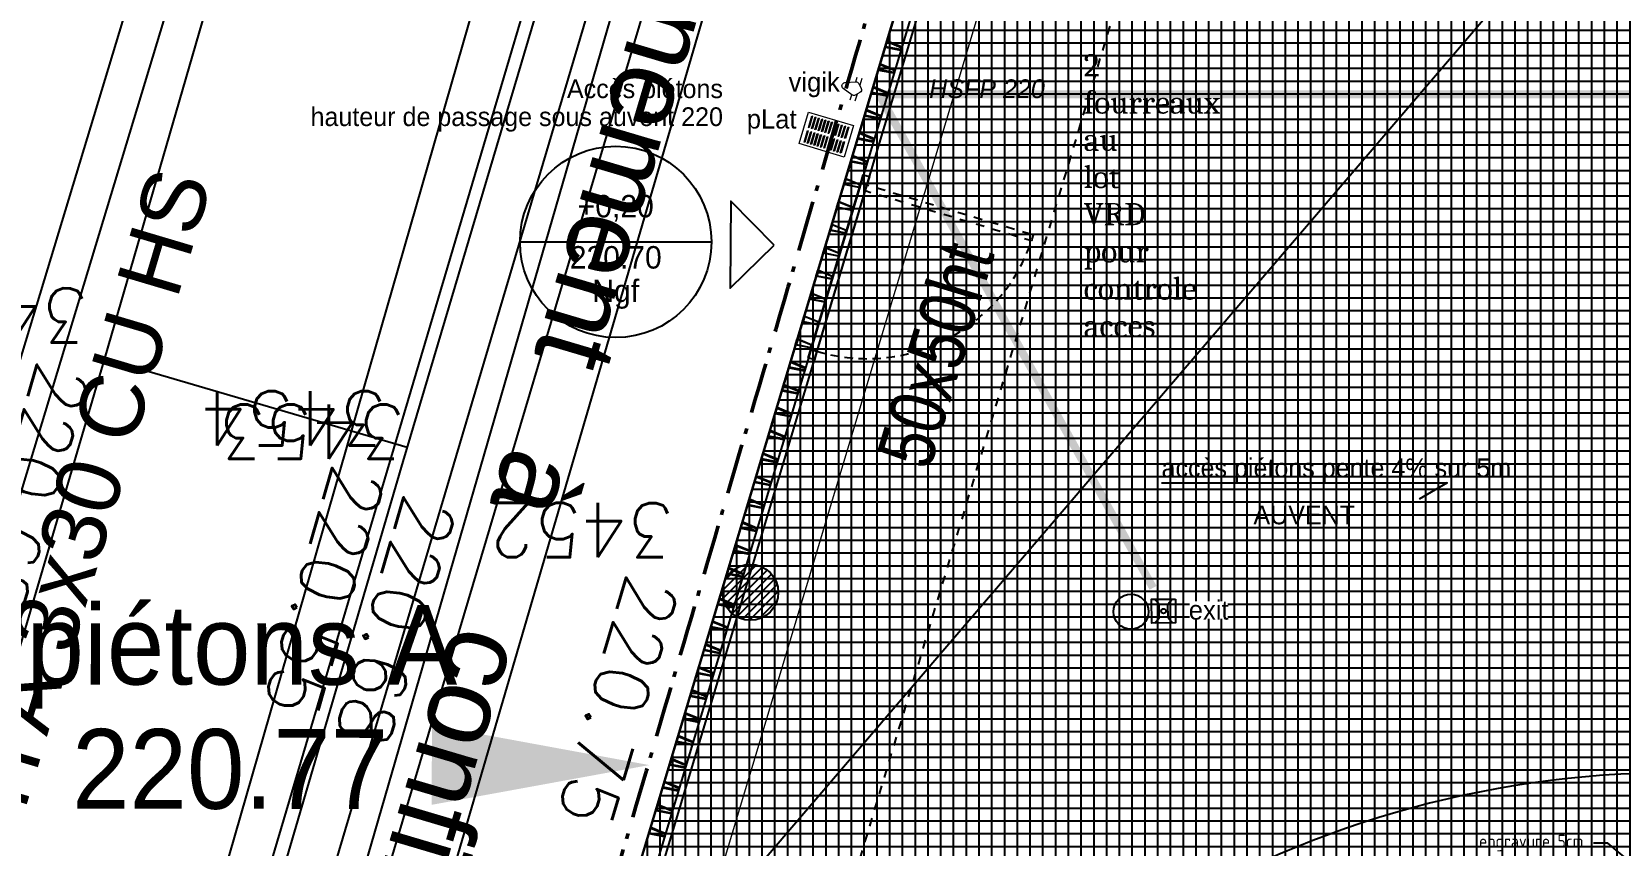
# Model space of a CAD drawing. Extents: x -594 to 29166, y -5797 to 14313.
# Drawn here: x 2502 to 3497, y 2679 to 3189 of the extents above; entities that cross this region are included whole.
import ezdxf
from ezdxf import colors
from ezdxf.entities.mleader import LeaderData, LeaderLine
from ezdxf.enums import TextEntityAlignment as Align
from ezdxf.lldxf.tags import DXFTag
from ezdxf.math import Vec2, Vec3

# ---------------------------------------------------------------- set-up
doc = ezdxf.new("R2010")
doc.units = 0
for name, pattern in [('prlm_ef', [0.165, 0.1, -0.065]), ('Style de ligne -15', [2.08328, 1.25, -0.41656, 0.13886, -0.27786]), ('Style de ligne -17', [0.347222, 0.20828, -0.138942]), ('VW-01', [0.41656, 0.20828, -0.20828])]:
    doc.linetypes.add(name, pattern=pattern)
for name, color, linetype, lineweight in [('01_poutres', 252, 'Continuous', 20), ('01_texte_repere', 252, 'Continuous', 20), ('_GAZELEC-RESERVATION', 1, 'Continuous', 18), ('Fond topo - P', 252, 'Continuous', 50), ('Fond topo - VOI', 252, 'Continuous', 25)]:
    doc.layers.add(name, color=color, linetype=linetype, lineweight=lineweight)
for name, color, linetype in [('01_texte', 252, 'Continuous'), ('A SITE', 252, 'Continuous'), ('AEP_SSL', 252, 'Continuous'), ('B aménagement intérieur', 252, 'Continuous'), ('B GÈnÈral_Hatch', 252, 'Continuous'), ('B Général', 252, 'Continuous'), ('C ANNOTATIONS-niveaux', 252, 'Continuous'), ('C ANNOTATIONS-texte', 252, 'Continuous'), ('EDF_SSL', 252, 'Texte-Electricite'), ('Fond topo - ALIGNEMENT_TXT', 252, 'Continuous'), ('Fond topo - SIH', 252, 'Continuous'), ('Fond topo - Z_500', 252, 'Continuous'), ('prlm-BA', 252, 'Continuous'), ('prlm-ELEC-CFA', 181, 'Continuous'), ('prlm-MOD', 64, 'Continuous'), ('prlm-MOD-EL', 190, 'Continuous'), ('prlm-VRD', 252, 'Continuous'), ('SA - bât A-B', 252, 'Continuous'), ('SA - béton balayé', 252, 'Continuous'), ('SA - ECL-réso', 252, 'Eclairage public'), ('TELECOM_SSL', 252, 'Texte-Telecom')]:
    doc.layers.add(name, color=color, linetype=linetype)
for name, color, linetype, plot in [('Fond topo - N', 252, 'Continuous', False), ('Fond topo - NCACHE', 252, 'Continuous', False), ('Fond topo - ZCACHE', 252, 'Continuous', False), ('prlm-ZEROPLOT', 254, 'Continuous', False)]:
    doc.layers.add(name, color=color, linetype=linetype, plot=plot)
doc.styles.add('2000_ARIAL', font='arial.ttf', dxfattribs={"height": 0.4})
doc.styles.add('Arial', font='arial.ttf')
doc.styles.add('CEDREP', font='')
doc.styles.add('Eurostile', font='')
doc.styles.add('Eurostile (italic)', font='')
doc.styles.add('Lignes', font='arial.ttf', dxfattribs={"height": 0.35})
doc.styles.add('LignesA', font='arial.ttf', dxfattribs={"height": 0.35})
doc.styles.add('prlm-elec-cfa', font='comic.ttf', dxfattribs={"height": 12})
doc.styles.add('prlm-mod', font='cambriaz.ttf', dxfattribs={"height": 18})
doc.styles.add('SIMPLEX', font='simplex_.ttf', dxfattribs={"height": 1.25})
doc.styles.get("Standard").update_dxf_attribs({"font": 'isocp.shx', "height": 15})
doc.styles.add('Tronçons', font='arial.ttf', dxfattribs={"height": 0.25})
doc.styles.get('CEDREP').set_extended_font_data('Gill Sans MT Condensed')
doc.styles.get('Eurostile').set_extended_font_data('Eurostile')
doc.styles.get('Eurostile (italic)').set_extended_font_data('Eurostile', italic=True)
tags = doc.linetypes.add('Eclairage public', pattern='A,5,-0.25,["ECL",Lignes,S=1,R=0,X=0,Y=-0.18],-1.25', length=6.5).pattern_tags.tags
tags[15:16] = [DXFTag(74, 4), DXFTag(75, 0), DXFTag(340, '0'), DXFTag(46, 0.0), DXFTag(50, 0.0), DXFTag(44, 0.0), DXFTag(45, 0.0)]
tags[4:5] = [DXFTag(74, 4), DXFTag(75, 0), DXFTag(340, '0'), DXFTag(46, 0.0), DXFTag(50, 0.0), DXFTag(44, 0.0), DXFTag(45, 0.0)]
tags = doc.linetypes.add('L16', pattern=[0.375, 0.3, -0.075]).pattern_tags.tags
tags[6:7] = [DXFTag(74, 4), DXFTag(75, 0), DXFTag(340, '0'), DXFTag(46, 0.0), DXFTag(50, 0.0), DXFTag(44, 0.0), DXFTag(45, 0.0)]
tags[4:5] = [DXFTag(74, 4), DXFTag(75, 0), DXFTag(340, '0'), DXFTag(46, 0.0), DXFTag(50, 0.0), DXFTag(44, 0.0), DXFTag(45, 0.0)]
tags = doc.linetypes.add('Texte-BT', pattern='A,5,-0.25,["BT",Lignes,S=1,R=0,X=0,Y=-0.18],-1.25', length=6.5).pattern_tags.tags
tags[15:16] = [DXFTag(74, 4), DXFTag(75, 0), DXFTag(340, '0'), DXFTag(46, 0.0), DXFTag(50, 0.0), DXFTag(44, 0.0), DXFTag(45, 0.0)]
tags[4:5] = [DXFTag(74, 4), DXFTag(75, 0), DXFTag(340, '0'), DXFTag(46, 0.0), DXFTag(50, 0.0), DXFTag(44, 0.0), DXFTag(45, 0.0)]
tags = doc.linetypes.add('Texte-Electricite', pattern='A,5,-0.25,["ELEC",Lignes,S=1,R=0,X=0,Y=-0.18],-1.25', length=6.5).pattern_tags.tags
tags[15:16] = [DXFTag(74, 4), DXFTag(75, 0), DXFTag(340, '0'), DXFTag(46, 0.0), DXFTag(50, 0.0), DXFTag(44, 0.0), DXFTag(45, 0.0)]
tags[4:5] = [DXFTag(74, 4), DXFTag(75, 0), DXFTag(340, '0'), DXFTag(46, 0.0), DXFTag(50, 0.0), DXFTag(44, 0.0), DXFTag(45, 0.0)]
tags = doc.linetypes.add('Texte-HT', pattern='A,5,-0.25,["HT",Lignes,S=1,R=0,X=0,Y=-0.18],-1.25', length=6.5).pattern_tags.tags
tags[15:16] = [DXFTag(74, 4), DXFTag(75, 0), DXFTag(340, '0'), DXFTag(46, 0.0), DXFTag(50, 0.0), DXFTag(44, 0.0), DXFTag(45, 0.0)]
tags[4:5] = [DXFTag(74, 4), DXFTag(75, 0), DXFTag(340, '0'), DXFTag(46, 0.0), DXFTag(50, 0.0), DXFTag(44, 0.0), DXFTag(45, 0.0)]
tags = doc.linetypes.add('Texte-MT', pattern='A,5,-0.25,["MT",Lignes,S=1,R=0,X=0,Y=-0.18],-1.25', length=6.5).pattern_tags.tags
tags[15:16] = [DXFTag(74, 4), DXFTag(75, 0), DXFTag(340, '0'), DXFTag(46, 0.0), DXFTag(50, 0.0), DXFTag(44, 0.0), DXFTag(45, 0.0)]
tags[4:5] = [DXFTag(74, 4), DXFTag(75, 0), DXFTag(340, '0'), DXFTag(46, 0.0), DXFTag(50, 0.0), DXFTag(44, 0.0), DXFTag(45, 0.0)]
tags = doc.linetypes.add('Texte-Telecom', pattern='A,5,-0.25,["TEL",Lignes,S=1,R=0,X=0,Y=-0.18],-1.25', length=6.5).pattern_tags.tags
tags[15:16] = [DXFTag(74, 4), DXFTag(75, 0), DXFTag(340, '0'), DXFTag(46, 0.0), DXFTag(50, 0.0), DXFTag(44, 0.0), DXFTag(45, 0.0)]
tags[4:5] = [DXFTag(74, 4), DXFTag(75, 0), DXFTag(340, '0'), DXFTag(46, 0.0), DXFTag(50, 0.0), DXFTag(44, 0.0), DXFTag(45, 0.0)]
tags = doc.linetypes.add('Texte-TelecomA', pattern='A,5,-0.25,["TEL",LignesA,S=1,R=0,X=0,Y=-0.18],-1.25', length=6.5).pattern_tags.tags
tags[15:16] = [DXFTag(74, 4), DXFTag(75, 0), DXFTag(340, '0'), DXFTag(46, 0.0), DXFTag(50, 0.0), DXFTag(44, 0.0), DXFTag(45, 0.0)]
tags[4:5] = [DXFTag(74, 4), DXFTag(75, 0), DXFTag(340, '0'), DXFTag(46, 0.0), DXFTag(50, 0.0), DXFTag(44, 0.0), DXFTag(45, 0.0)]

# ---------------------------------------------------------------- blocks, each defined once
blk = doc.blocks.new('A n0.Groupe-19-1')
at = {"layer": 'B Général'}
blk.add_line((2807.77, 3057), (2927.77, 3057), dxfattribs=at)
blk.add_circle((2867.77, 3057), 60, dxfattribs=at)
at = {"layer": 'B Général', "char_height": 14.097, "attachment_point": 2, "rotation": 0, "line_spacing_factor": 0.895453, "style": 'Eurostile'}
for s, insert in [('+0,20', (2867.77, 3086.45)), ('220.70\\PNgf', (2867.77, 3054.38))]:
    blk.add_mtext(s, dxfattribs=dict(at, insert=insert))
blk = doc.blocks.new('A n0.Groupe-36-1')
at = {"layer": 'B Général', "linetype": 'Continuous', "flags": 128}
for points in [[(3021.4, 3093.95), (3022.97, 3099.18), (3026.8, 3098.03), (3025.23, 3092.8)], [(3021.4, 3093.95), (3025.23, 3092.8), (2993.89, 2988.4), (2990.06, 2989.55)], [(3020.75, 3092.84), (3012.01, 3096.41), (3011.06, 3093.25), (3020.33, 3091.44)], [(3016.44, 3078.47), (3007.7, 3082.04), (3006.75, 3078.89), (3016.02, 3077.07)], [(3012.13, 3064.1), (3003.38, 3067.67), (3002.44, 3064.52), (3011.71, 3062.7)], [(3007.81, 3049.73), (2999.07, 3053.3), (2998.12, 3050.15), (3007.39, 3048.34)], [(3003.5, 3035.36), (2994.76, 3038.93), (2993.81, 3035.78), (3003.08, 3033.97)], [(2999.19, 3020.99), (2990.44, 3024.57), (2989.5, 3021.41), (2998.77, 3019.6)], [(2994.87, 3006.62), (2986.13, 3010.2), (2985.18, 3007.04), (2994.45, 3005.23)], [(2990.56, 2992.26), (2981.82, 2995.83), (2980.87, 2992.67), (2990.14, 2990.86)], [(2988.48, 2984.28), (2990.06, 2989.55), (2993.89, 2988.4), (2992.31, 2983.13)]]:
    blk.add_lwpolyline(points, close=True, dxfattribs=at)
for points in [[(3012.02, 3096.73), (3020.95, 3093.08, -0.386252), (3021.07, 3092.84), (3020.59, 3091.27, -0.385626), (3020.36, 3091.13), (3010.9, 3092.98, -0.443391), (3010.74, 3093.23), (3011.75, 3096.6, -0.442739), (3012.02, 3096.73)], [(3007.71, 3082.36), (3016.64, 3078.71, -0.386252), (3016.75, 3078.47), (3016.28, 3076.9, -0.385626), (3016.05, 3076.76), (3006.58, 3078.61, -0.443391), (3006.43, 3078.87), (3007.44, 3082.23, -0.442739), (3007.71, 3082.36)], [(3003.4, 3067.99), (3012.32, 3064.34, -0.386252), (3012.44, 3064.1), (3011.97, 3062.53, -0.385626), (3011.74, 3062.39), (3002.27, 3064.24, -0.443391), (3002.12, 3064.5), (3003.13, 3067.86, -0.442739), (3003.4, 3067.99)], [(2999.08, 3053.62), (3008.01, 3049.97, -0.386252), (3008.13, 3049.73), (3007.66, 3048.16, -0.385626), (3007.43, 3048.02), (2997.96, 3049.87, -0.443391), (2997.8, 3050.13), (2998.82, 3053.5, -0.442739), (2999.08, 3053.62)], [(2994.77, 3039.25), (3003.7, 3035.6, -0.386252), (3003.81, 3035.36), (3003.34, 3033.79, -0.385626), (3003.11, 3033.66), (2993.64, 3035.51, -0.443391), (2993.49, 3035.76), (2994.5, 3039.13, -0.442739), (2994.77, 3039.25)], [(2990.46, 3024.89), (2999.38, 3021.24, -0.386252), (2999.5, 3020.99), (2999.03, 3019.43, -0.385626), (2998.8, 3019.29), (2989.33, 3021.14, -0.443391), (2989.18, 3021.39), (2990.19, 3024.76, -0.442739), (2990.46, 3024.89)], [(2986.14, 3010.52), (2995.07, 3006.87, -0.386252), (2995.19, 3006.63), (2994.72, 3005.06, -0.385626), (2994.49, 3004.92), (2985.02, 3006.77, -0.443391), (2984.87, 3007.02), (2985.88, 3010.39, -0.442739), (2986.14, 3010.52)], [(2981.83, 2996.15), (2990.76, 2992.5, -0.386252), (2990.87, 2992.26), (2990.4, 2990.69, -0.385626), (2990.17, 2990.55), (2980.71, 2992.4, -0.443391), (2980.55, 2992.65), (2981.56, 2996.02, -0.442739), (2981.83, 2996.15)]]:
    blk.add_lwpolyline(points, format="xyb", close=True, dxfattribs=at)
at = {"layer": 'B Général', "linetype": 'VW-01', "ltscale": 25.4, "flags": 128}
blk.add_lwpolyline([(3024.08, 3088.96), (3025.23, 3092.8), (3129.63, 3061.46), (3128.48, 3057.63)], close=True, dxfattribs=at)
at = {"layer": 'B Général', "linetype": 'Style de ligne -17', "ltscale": 25.4}
blk.add_arc((3025.23, 3092.8), 109, 253.29135, 343.29135, dxfattribs=at)
blk = doc.blocks.new('A n0.Groupe-37-1')
at = {"layer": 'B Général', "linetype": 'Continuous', "flags": 128}
for points in [[(2816.4, 2392.05), (2869.49, 2573.97), (2869.49, 2573.97), (3070.09, 3242.25), (3066.26, 3243.4), (2864.38, 2570.88), (2864.42, 2570.86), (2812.61, 2393.33)], [(3046.21, 3177.63), (3036.94, 3179.46), (3037.89, 3182.62), (3046.62, 3179.03)], [(3041.89, 3163.26), (3032.63, 3165.1), (3033.58, 3168.25), (3042.31, 3164.66)], [(3037.58, 3148.9), (3028.32, 3150.73), (3029.26, 3153.88), (3038, 3150.29)], [(3033.27, 3134.53), (3024, 3136.36), (3024.95, 3139.51), (3033.69, 3135.92)], [(3028.95, 3120.16), (3019.69, 3121.99), (3020.64, 3125.15), (3029.37, 3121.55)], [(3024.64, 3105.79), (3015.38, 3107.62), (3016.32, 3110.78), (3025.06, 3107.18)], [(2985.83, 2976.51), (2976.57, 2978.35), (2977.52, 2981.5), (2986.25, 2977.91)], [(2981.52, 2962.15), (2972.26, 2963.98), (2973.2, 2967.13), (2981.94, 2963.54)], [(2977.21, 2947.78), (2967.94, 2949.61), (2968.89, 2952.76), (2977.63, 2949.17)], [(2972.9, 2933.41), (2963.63, 2935.24), (2964.58, 2938.4), (2973.31, 2934.8)], [(2968.58, 2919.04), (2959.32, 2920.87), (2960.26, 2924.03), (2969, 2920.43)], [(2964.27, 2904.67), (2955, 2906.5), (2955.95, 2909.66), (2964.69, 2906.07)], [(2959.96, 2890.3), (2950.69, 2892.13), (2951.64, 2895.29), (2960.37, 2891.7)], [(2955.64, 2875.93), (2946.38, 2877.77), (2947.33, 2880.92), (2956.06, 2877.33)], [(2951.33, 2861.57), (2942.06, 2863.4), (2943.01, 2866.55), (2951.75, 2862.96)], [(2947.02, 2847.2), (2937.75, 2849.03), (2938.7, 2852.18), (2947.43, 2848.59)], [(2941.27, 2828.05), (2932, 2829.88), (2932.95, 2833.03), (2941.69, 2829.44)], [(2936.95, 2813.68), (2927.69, 2815.51), (2928.64, 2818.67), (2937.37, 2815.07)], [(2932.64, 2799.31), (2923.38, 2801.14), (2924.32, 2804.3), (2933.06, 2800.7)], [(2928.33, 2784.94), (2919.06, 2786.77), (2920.01, 2789.93), (2928.75, 2786.34)], [(2924.02, 2770.57), (2914.75, 2772.41), (2915.7, 2775.56), (2924.43, 2771.97)], [(2919.7, 2756.2), (2910.44, 2758.04), (2911.39, 2761.19), (2920.12, 2757.6)], [(2915.39, 2741.84), (2906.12, 2743.67), (2907.07, 2746.82), (2915.81, 2743.23)], [(2911.08, 2727.47), (2901.81, 2729.3), (2902.76, 2732.45), (2911.49, 2728.86)], [(2906.76, 2713.1), (2897.5, 2714.93), (2898.45, 2718.09), (2907.18, 2714.49)], [(2902.45, 2698.73), (2893.19, 2700.56), (2894.13, 2703.72), (2902.87, 2700.12)], [(2898.14, 2684.36), (2888.87, 2686.19), (2889.82, 2689.35), (2898.56, 2685.76)]]:
    blk.add_lwpolyline(points, close=True, dxfattribs=at)
for points in [[(3036.78, 3179.19), (3046.24, 3177.32, 0.386252), (3046.47, 3177.46), (3046.94, 3179.03, 0.385626), (3046.82, 3179.27), (3037.9, 3182.94, 0.443391), (3037.63, 3182.81), (3036.62, 3179.45, 0.442739), (3036.78, 3179.19)], [(3032.46, 3164.82), (3041.92, 3162.95, 0.386252), (3042.15, 3163.09), (3042.63, 3164.66, 0.385626), (3042.51, 3164.9), (3033.59, 3168.57, 0.443391), (3033.32, 3168.44), (3032.31, 3165.08, 0.442739), (3032.46, 3164.82)], [(3028.15, 3150.45), (3037.61, 3148.58, 0.386252), (3037.84, 3148.72), (3038.31, 3150.29, 0.385626), (3038.2, 3150.53), (3029.27, 3154.2, 0.443391), (3029.01, 3154.08), (3028, 3150.71, 0.442739), (3028.15, 3150.45)], [(3023.84, 3136.09), (3033.3, 3134.22, 0.386252), (3033.53, 3134.35), (3034, 3135.92, 0.385626), (3033.88, 3136.16), (3024.96, 3139.83, 0.443391), (3024.69, 3139.71), (3023.68, 3136.34, 0.442739), (3023.84, 3136.09)], [(3019.52, 3121.72), (3028.98, 3119.85, 0.386252), (3029.21, 3119.99), (3029.69, 3121.55, 0.385626), (3029.57, 3121.8), (3020.65, 3125.47, 0.443391), (3020.38, 3125.34), (3019.37, 3121.97, 0.442739), (3019.52, 3121.72)], [(3015.21, 3107.35), (3024.67, 3105.48, 0.386252), (3024.9, 3105.62), (3025.37, 3107.18, 0.385626), (3025.26, 3107.43), (3016.34, 3111.1, 0.443391), (3016.07, 3110.97), (3015.06, 3107.6, 0.442739), (3015.21, 3107.35)], [(2976.4, 2978.07), (2985.87, 2976.2, 0.386252), (2986.1, 2976.34), (2986.57, 2977.91, 0.385626), (2986.45, 2978.15), (2977.53, 2981.82, 0.443391), (2977.26, 2981.69), (2976.25, 2978.33, 0.442739), (2976.4, 2978.07)], [(2972.09, 2963.7), (2981.55, 2961.83, 0.386252), (2981.78, 2961.97), (2982.25, 2963.54, 0.385626), (2982.14, 2963.78), (2973.22, 2967.45, 0.443391), (2972.95, 2967.32), (2971.94, 2963.96, 0.442739), (2972.09, 2963.7)], [(2967.78, 2949.34), (2977.24, 2947.46, 0.386252), (2977.47, 2947.6), (2977.94, 2949.17, 0.385626), (2977.82, 2949.41), (2968.9, 2953.08, 0.443391), (2968.64, 2952.96), (2967.62, 2949.59, 0.442739), (2967.78, 2949.34)], [(2963.46, 2934.97), (2972.93, 2933.1, 0.386252), (2973.16, 2933.23), (2973.63, 2934.8, 0.385626), (2973.51, 2935.05), (2964.59, 2938.71, 0.443391), (2964.32, 2938.59), (2963.31, 2935.22, 0.442739), (2963.46, 2934.97)], [(2959.15, 2920.6), (2968.61, 2918.73, 0.386252), (2968.84, 2918.87), (2969.31, 2920.43, 0.385626), (2969.2, 2920.68), (2960.28, 2924.35, 0.443391), (2960.01, 2924.22), (2959, 2920.85, 0.442739), (2959.15, 2920.6)], [(2954.84, 2906.23), (2964.3, 2904.36, 0.386252), (2964.53, 2904.5), (2965, 2906.07, 0.385626), (2964.89, 2906.31), (2955.96, 2909.98, 0.443391), (2955.7, 2909.85), (2954.69, 2906.48, 0.442739), (2954.84, 2906.23)], [(2950.52, 2891.86), (2959.99, 2889.99, 0.386252), (2960.22, 2890.13), (2960.69, 2891.7, 0.385626), (2960.57, 2891.94), (2951.65, 2895.61, 0.443391), (2951.38, 2895.48), (2950.37, 2892.11, 0.442739), (2950.52, 2891.86)], [(2946.21, 2877.49), (2955.67, 2875.62, 0.386252), (2955.9, 2875.76), (2956.37, 2877.33, 0.385626), (2956.26, 2877.57), (2947.34, 2881.24, 0.443391), (2947.07, 2881.11), (2946.06, 2877.75, 0.442739), (2946.21, 2877.49)], [(2941.9, 2863.12), (2951.36, 2861.25, 0.386252), (2951.59, 2861.39), (2952.06, 2862.96, 0.385626), (2951.95, 2863.2), (2943.02, 2866.87, 0.443391), (2942.76, 2866.74), (2941.75, 2863.38, 0.442739), (2941.9, 2863.12)], [(2937.59, 2848.76), (2947.05, 2846.88, 0.386252), (2947.28, 2847.02), (2947.75, 2848.59, 0.385626), (2947.63, 2848.83), (2938.71, 2852.5, 0.443391), (2938.44, 2852.38), (2937.43, 2849.01, 0.442739), (2937.59, 2848.76)], [(2931.84, 2829.61), (2941.3, 2827.74, 0.386252), (2941.53, 2827.87), (2942, 2829.44, 0.385626), (2941.88, 2829.68), (2932.96, 2833.35, 0.443391), (2932.7, 2833.23), (2931.68, 2829.86, 0.442739), (2931.84, 2829.61)], [(2927.52, 2815.24), (2936.99, 2813.37, 0.386252), (2937.22, 2813.51), (2937.69, 2815.07, 0.385626), (2937.57, 2815.32), (2928.65, 2818.99, 0.443391), (2928.38, 2818.86), (2927.37, 2815.49, 0.442739), (2927.52, 2815.24)], [(2923.21, 2800.87), (2932.67, 2799, 0.386252), (2932.9, 2799.14), (2933.37, 2800.71, 0.385626), (2933.26, 2800.95), (2924.34, 2804.62, 0.443391), (2924.07, 2804.49), (2923.06, 2801.12, 0.442739), (2923.21, 2800.87)], [(2918.9, 2786.5), (2928.36, 2784.63, 0.386252), (2928.59, 2784.77), (2929.06, 2786.34, 0.385626), (2928.95, 2786.58), (2920.02, 2790.25, 0.443391), (2919.76, 2790.12), (2918.75, 2786.75, 0.442739), (2918.9, 2786.5)], [(2914.58, 2772.13), (2924.05, 2770.26, 0.386252), (2924.28, 2770.4), (2924.75, 2771.97, 0.385626), (2924.63, 2772.21), (2915.71, 2775.88, 0.443391), (2915.44, 2775.75), (2914.43, 2772.39, 0.442739), (2914.58, 2772.13)], [(2910.27, 2757.76), (2919.73, 2755.89, 0.386252), (2919.96, 2756.03), (2920.43, 2757.6, 0.385626), (2920.32, 2757.84), (2911.4, 2761.51, 0.443391), (2911.13, 2761.38), (2910.12, 2758.02, 0.442739), (2910.27, 2757.76)], [(2905.96, 2743.4), (2915.42, 2741.52, 0.386252), (2915.65, 2741.66), (2916.12, 2743.23, 0.385626), (2916.01, 2743.47), (2907.08, 2747.14, 0.443391), (2906.82, 2747.02), (2905.81, 2743.65, 0.442739), (2905.96, 2743.4)], [(2901.65, 2729.03), (2911.11, 2727.16, 0.386252), (2911.34, 2727.29), (2911.81, 2728.86, 0.385626), (2911.69, 2729.1), (2902.77, 2732.77, 0.443391), (2902.5, 2732.65), (2901.49, 2729.28, 0.442739), (2901.65, 2729.03)], [(2897.33, 2714.66), (2906.79, 2712.79, 0.386252), (2907.02, 2712.93), (2907.49, 2714.49, 0.385626), (2907.38, 2714.74), (2898.46, 2718.41, 0.443391), (2898.19, 2718.28), (2897.18, 2714.91, 0.442739), (2897.33, 2714.66)], [(2893.02, 2700.29), (2902.48, 2698.42, 0.386252), (2902.71, 2698.56), (2903.18, 2700.13, 0.385626), (2903.07, 2700.37), (2894.14, 2704.04, 0.443391), (2893.88, 2703.91), (2892.87, 2700.54, 0.442739), (2893.02, 2700.29)], [(2888.71, 2685.92), (2898.17, 2684.05, 0.386252), (2898.4, 2684.19), (2898.87, 2685.76, 0.385626), (2898.75, 2686), (2889.83, 2689.67, 0.443391), (2889.56, 2689.54), (2888.55, 2686.17, 0.442739), (2888.71, 2685.92)]]:
    blk.add_lwpolyline(points, format="xyb", close=True, dxfattribs=at)
at = {"layer": 'B Général'}
blk.add_blockref('A n0.Groupe-36-1', (0, 0), dxfattribs=at)
blk = doc.blocks.new('xi.exit')
at = {"layer": 'prlm-ELEC-CFA', "color": 0, "flags": 128}
blk.add_lwpolyline([(-7.5, 15), (7.5, 15), (7.5, 0), (-7.5, 0)], close=True, dxfattribs=at)
at = {"layer": 'prlm-ELEC-CFA', "color": 0}
for points in [[(7.5, 13), (4.26, 10.26), (-4.26, 10.26), (-7.5, 13)], [(7.5, 2), (4.26, 4.74), (-4.26, 4.74), (-7.5, 2)]]:
    blk.add_lwpolyline(points, dxfattribs=at)
blk.add_circle((0, 7.5), 1.5, dxfattribs=at)
blk = doc.blocks.new('A 90.PTOPO')
at = {"layer": 'Fond topo - NCACHE', "style": 'SIMPLEX'}
blk.add_attdef('MAT', text='', height=0.34, dxfattribs=at).set_placement((0.1, -0.1), align=Align.TOP_LEFT)
at = {"layer": 'Fond topo - ZCACHE', "style": 'SIMPLEX'}
blk.add_attdef('ALT', (0.1, 0.1), '', height=0.34, dxfattribs=at)
blk = doc.blocks.new('A$C380262B1')
at = {"layer": 'SA - béton balayé'}
h = blk.add_hatch(dxfattribs=at)
h.set_pattern_fill('BETON_BALAYE', color=256, scale=50, angle=-20.82846, style=0, pattern_type=2)
h.set_pattern_definition([(339.171536074, (-355966725.09, -417896002.404), (120.5899727452, 7.6196110993), [750, -100, 250, -50]), (339.171536074, (-355966654.05, -417896002.68), (-23.086963949, 79.932734819), [150, -16.5, 300, -37.5]), (339.1715360745, (-355966686.613, -417895971.57), (254.9204179625, -61.1377993213), [400, -70, 200, -50])])
h.paths.add_polyline_path([(-4990.64, -695.49), (-4990.86, -815.52), (-4305.31, -816.49, -0.27509), (-4159.04, -892.71), (-4069.73, -1077.58, 0.413862), (-3041.57, -1435.98, 0.146368), (-2750.85, -1170.5, 0.04295), (-2572.92, -806.08), (-2397.82, -339.18, -0.31633), (-2301.52, -256.65), (-1228.54, -258.3), (-1228.34, -138.28), (-2431.16, -136.36, 0.310339), (-2693.96, -331.78), (-2833.28, -695.15, -0.062726), (-2977.84, -955.38, -0.134329), (-3200.48, -1126.85, -0.257696), (-3598.06, -1075.5, -0.063036), (-3785.34, -912.53), (-3835.34, -851.83, 0.220017), (-4176.31, -695.5)])
at = {"layer": 'AEP_SSL', "ltscale": 100, "elevation": 0, "flags": 128}
blk.add_lwpolyline([(-4419.29, 5004.84), (-4615.51, 2698.51), (-4659.45, 2519.31), (-4853.81, 1547.02), (-5678.67, -1317.9), (-6387.15, -3659.48)], dxfattribs=at)
at = {"layer": 'EDF_SSL', "linetype": 'Texte-MT', "ltscale": 100, "elevation": 0, "flags": 128}
blk.add_lwpolyline([(-6254.24, -3469.87), (-4383.63, 2841.72), (-4298.57, 2988.92), (-3696.49, 3195.48), (-3294.68, 2842.64), (-2780.69, 2697.1), (-228.37, 2738.3), (1380.86, 2771.29), (2067.41, 2949.6), (2724.79, 2563.95), (4964.45, 2545.24), (5603.36, 4115.86), (5715.5, 4351.5), (6074.73, 4471.09), (6547.8, 4750.31), (7756.19, 5121.05)], dxfattribs=at)
at = {"layer": 'EDF_SSL', "linetype": 'Texte-BT', "ltscale": 100, "elevation": 0, "flags": 128}
blk.add_lwpolyline([(-6293.7, -3465.93), (-4423.09, 2845.66), (-4207.14, 3352.95), (-4036.03, 4003.01)], dxfattribs=at)
at = {"layer": 'EDF_SSL', "linetype": 'Texte-HT', "ltscale": 100, "elevation": 0, "flags": 128}
for points in [[(-6228.36, -3485.44), (-4347.71, 2833.7), (-4155.11, 3426.73), (-5294.54, 3730.08), (-6093.84, 3553.14)], [(-6079.19, -1862.92), (-5136.65, 1251.14), (-4726.76, 3051.68), (-4657.92, 3459.65), (-5154.95, 3532.15), (-5384.89, 3559.01), (-6058.98, 3405.1)], [(-6054.94, -1868.46), (-5101.78, 1282.54), (-4827.96, 2445.37), (-2937.12, 2402.57)]]:
    blk.add_lwpolyline(points, dxfattribs=at)
at = {"layer": 'Fond topo - ALIGNEMENT_TXT', "ltscale": 2, "flags": 128}
blk.add_lwpolyline([(-5442.21, -798.83), (-5191.61, 66.63), (-5022.9, 92)], dxfattribs=at)
at = {"layer": 'Fond topo - SIH', "linetype": 'L16', "ltscale": 2, "flags": 128}
for points in [[(-6422.71, -3231.36), (-6278.78, -2762.88), (-6126.97, -2259.11), (-5975.6, -1737.84), (-5547.31, -280.06), (-5394.6, 247.11), (-5203.95, 282.37)], [(-5547.31, -280.06), (-5357.85, -335.59)]]:
    blk.add_lwpolyline(points, dxfattribs=at)
at = {"layer": 'Fond topo - VOI', "ltscale": 2, "flags": 128}
blk.add_lwpolyline([(-5010.08, 842.12), (-5046.82, 710.01), (-5151.02, 360.44), (-5360.5, -344.65), (-5499.31, -818.29), (-5731.33, -1612.38), (-5774, -1761.46), (-5997.41, -2505.68), (-6284.81, -3456.01)], dxfattribs=at)
at = {"layer": 'SA - bât A-B', "elevation": 0, "flags": 128}
blk.add_lwpolyline([(-5342.3, -534.98, 50, 0, 0), (-5205.94, -535.07, 0, 0, 0)], format="xyseb", dxfattribs=at)
at = {"layer": 'SA - ECL-réso', "ltscale": 75, "elevation": 0, "flags": 128}
blk.add_lwpolyline([(-4396.93, -562.45, 0.293035), (-5041.64, -762.34, 0.15183), (-3855.77, -869.98, 0.507747), (-2657.73, -932.37, -0.310813), (-1623.11, -284.86, -0.42278), (-618.78, -977.15, -0.104197), (528.22, -1482.44, 0.281869), (1528.2, -1082.81, 0.104863), (2697.87, -962.34, 0.162491), (3899.91, -1188.46, -0.298367), (4688.01, -1702.29)], format="xyb", dxfattribs=at)
at = {"layer": 'TELECOM_SSL', "linetype": 'Texte-TelecomA', "ltscale": 100, "elevation": 0, "flags": 128}
blk.add_lwpolyline([(-6143.13, -3383.14), (-4679.37, 1618.34, 0.105936), (-4165.61, 5030.77)], format="xyb", dxfattribs=at)
at = {"layer": 'Fond topo - P', "ltscale": 2}
ref = blk.add_blockref('A 90.PTOPO', (-5547.31, -280.06), dxfattribs=dict(at, xscale=100, yscale=100, zscale=100, rotation=179.9607580165254))
ref.add_attrib('MAT', '3455', dxfattribs={"layer": 'Fond topo - N', "color": 0, "ltscale": 2, "height": 34, "rotation": 179.96076, "style": 'SIMPLEX'}).set_placement((-5557.3, -270.06), align=Align.TOP_LEFT)
ref.add_attrib('ALT', '220.68', (-5588.59, -279.82), dxfattribs={"layer": 'Fond topo - Z_500', "color": 0, "ltscale": 2, "height": 34, "rotation": 253.81257, "style": 'SIMPLEX'})
ref = blk.add_blockref('A 90.PTOPO', (-5360.5, -344.65), dxfattribs=dict(at, xscale=100, yscale=100, zscale=100, rotation=179.9607580165254))
ref.add_attrib('MAT', '3454', dxfattribs={"layer": 'Fond topo - N', "color": 0, "ltscale": 2, "height": 34, "rotation": 179.96076, "style": 'SIMPLEX'}).set_placement((-5370.5, -334.64), align=Align.TOP_LEFT)
ref.add_attrib('ALT', '220.55', (-5403.59, -344.45), dxfattribs={"layer": 'Fond topo - Z_500', "color": 0, "ltscale": 2, "height": 34, "rotation": 253.81257, "style": 'SIMPLEX'})
ref = blk.add_blockref('A 90.PTOPO', (-5348.78, -353.01), dxfattribs=dict(at, xscale=100, yscale=100, zscale=100, rotation=179.9607580165254))
ref.add_attrib('MAT', '3453', dxfattribs={"layer": 'Fond topo - N', "color": 0, "ltscale": 2, "height": 34, "rotation": 179.96076, "style": 'SIMPLEX'}).set_placement((-5358.77, -343), align=Align.TOP_LEFT)
ref.add_attrib('ALT', '220.68', (-5358.78, -363), dxfattribs={"layer": 'Fond topo - Z_500', "color": 0, "ltscale": 2, "height": 34, "rotation": 253.81257, "style": 'SIMPLEX'})
ref = blk.add_blockref('A 90.PTOPO', (-5180.13, -414.73), dxfattribs=dict(at, xscale=100, yscale=100, zscale=100, rotation=179.9607580165254))
ref.add_attrib('MAT', '3452', dxfattribs={"layer": 'Fond topo - N', "color": 0, "ltscale": 2, "height": 34, "rotation": 179.96076, "style": 'SIMPLEX'}).set_placement((-5190.12, -404.72), align=Align.TOP_LEFT)
ref.add_attrib('ALT', '220.75', (-5219.36, -413.25), dxfattribs={"layer": 'Fond topo - Z_500', "color": 0, "ltscale": 2, "height": 34, "rotation": 253.81257, "style": 'SIMPLEX'})
at = {"layer": 'EDF_SSL', "style": 'Tronçons'}
blk.add_text('HTA 3x30 CU HS', height=40, rotation=73.41908, dxfattribs=at).set_placement((-5604.9, -588.94))
at = {"layer": 'Fond topo - ALIGNEMENT_TXT', "style": '2000_ARIAL', "width": 1.001}
blk.add_text('Alignement   à    confirmer                                                                                            ', height=50, rotation=253.47249, dxfattribs=at).set_placement((-5178.86, 57.7))
at = {"layer": 'SA - bât A-B', "style": 'Arial', "width": 0.9274}
for s, p in [('accès piétons A', (-5783.62, -484.37)), ('220.77', (-5567.82, -562.42))]:
    blk.add_text(s, height=50, rotation=359.96036, dxfattribs=at).set_placement(p)
blk = doc.blocks.new('A n0.A$C1B933CC4')
at = {"layer": '01_poutres', "color": 0, "ltscale": 3}
for p, q in [((-1770.74, -1255), (-1981.76, -1957.99)), ((-1724.54, -1275), (-1914.7, -1908.49))]:
    blk.add_line(p, q, dxfattribs=at)
at = {"layer": '01_texte', "color": 0}
blk.add_lwpolyline([(-919.1, -740.69), (-1940.11, -1933.99)], dxfattribs=at)
at = {"layer": '01_texte_repere', "color": 0, "insert": (-1749.62, -1545.3), "char_height": 35, "width": 190.7282, "attachment_point": 8, "rotation": 73.29135, "style": 'CEDREP'}
blk.add_mtext('\\pt105;50x50ht ', dxfattribs=at)
blk = doc.blocks.new('xi.vigik')
at = {"layer": 'prlm-ELEC-CFA', "color": 0, "linetype": 'ByBlock', "lineweight": -2, "flags": 128}
for points in [[(-7.57, 4.12), (-3.06, 4.12)], [(-4.5, 1.12), (-7.57, 1.12)], [(2.76, 4.12), (7.43, 4.12)], [(7.43, 1.12), (4.05, 1.12)]]:
    blk.add_lwpolyline(points, dxfattribs=at)
blk.add_lwpolyline([(-1.96, -5.24), (-4.48, 1.08, -0.314408), (-3.96, 3.31), (-1.41, 5.61, -0.398895), (1.34, 5.53), (3.6, 3.27, -0.290522), (4.07, 1.18), (1.78, -5.17, -0.689852)], format="xyb", close=True, dxfattribs=at)
blk = doc.blocks.new('xi.plat')
at = {"layer": 'prlm-ELEC-CFA', "color": 0, "linetype": 'ByBlock', "lineweight": 20}
blk.add_lwpolyline([(-10.32, 29.49), (10.32, 29.49), (10.32, 0), (-10.32, 0)], close=True, dxfattribs=at)
at = {"layer": 'prlm-ELEC-CFA', "color": 0, "linetype": 'ByBlock', "lineweight": -2, "flags": 128}
for points in [[(-8.56, 26.75), (-1, 26.75), (-1, 26.23), (-8.56, 26.23), (-8.56, 26.75)], [(-8.56, 24.62), (-1, 24.62), (-1, 24.1), (-8.56, 24.1), (-8.56, 24.62)], [(-8.56, 22.47), (-1, 22.47), (-1, 21.95), (-8.56, 21.95), (-8.56, 22.47)], [(-8.56, 20.3), (-1, 20.3), (-1, 19.78), (-8.56, 19.78), (-8.56, 20.3)], [(1.04, 26.75), (8.6, 26.75), (8.6, 26.23), (1.04, 26.23), (1.04, 26.75)], [(1.04, 24.62), (8.6, 24.62), (8.6, 24.1), (1.04, 24.1), (1.04, 24.62)], [(1.04, 22.47), (8.6, 22.47), (8.6, 21.95), (1.04, 21.95), (1.04, 22.47)], [(1.04, 20.3), (8.6, 20.3), (8.6, 19.78), (1.04, 19.78), (1.04, 20.3)], [(-8.56, 18.15), (-1, 18.15), (-1, 17.63), (-8.56, 17.63), (-8.56, 18.15)], [(-8.56, 16), (-1, 16), (-1, 15.48), (-8.56, 15.48), (-8.56, 16)], [(-8.56, 13.84), (-1, 13.84), (-1, 13.32), (-8.56, 13.32), (-8.56, 13.84)], [(-8.56, 11.68), (-1, 11.68), (-1, 11.16), (-8.56, 11.16), (-8.56, 11.68)], [(1.04, 18.15), (8.6, 18.15), (8.6, 17.63), (1.04, 17.63), (1.04, 18.15)], [(1.04, 16), (8.6, 16), (8.6, 15.48), (1.04, 15.48), (1.04, 16)], [(1.04, 13.84), (8.6, 13.84), (8.6, 13.32), (1.04, 13.32), (1.04, 13.84)], [(1.04, 11.68), (8.6, 11.68), (8.6, 11.16), (1.04, 11.16), (1.04, 11.68)], [(-8.56, 9.51), (-1, 9.51), (-1, 8.99), (-8.56, 8.99), (-8.56, 9.51)], [(-8.56, 7.38), (-1, 7.38), (-1, 6.86), (-8.56, 6.86), (-8.56, 7.38)], [(-8.56, 5.22), (-1, 5.22), (-1, 4.71), (-8.56, 4.71), (-8.56, 5.22)], [(-8.56, 3.08), (-1, 3.08), (-1, 2.56), (-8.56, 2.56), (-8.56, 3.08)], [(1.04, 9.51), (8.6, 9.51), (8.6, 8.99), (1.04, 8.99), (1.04, 9.51)], [(1.04, 7.38), (8.6, 7.38), (8.6, 6.86), (1.04, 6.86), (1.04, 7.38)], [(1.04, 5.22), (8.6, 5.22), (8.6, 4.71), (1.04, 4.71), (1.04, 5.22)], [(1.04, 3.08), (8.6, 3.08), (8.6, 2.56), (1.04, 2.56), (1.04, 3.08)]]:
    blk.add_lwpolyline(points, dxfattribs=at)

msp = doc.modelspace()

# ---------------------------------------------------------------- hatches: boundary and pattern name
at = {"layer": 'B GÈnÈral_Hatch', "linetype": 'Continuous'}
h = msp.add_hatch(dxfattribs=at)
h.set_pattern_fill('02_ISOLANT', color=256, angle=45, style=0, pattern_type=2)
h.set_pattern_definition([(90, (3479.571, 2909.896), (-8, -4e-16), []), (180, (3479.571, 2909.896), (1e-15, 8), [])])
h.paths.add_polyline_path([(3673.916, 3243.389), (3055.817, 3243.389), (2853.201, 2568.403), (3125.825, 2568.403), (3498.013, 2568.403), (3498.013, 2643.553), (3673.916, 2643.553)])
h = msp.add_hatch(dxfattribs=at)
h.set_pattern_fill('50_BETON', color=256, style=0, pattern_type=2)
h.set_pattern_definition([(45, (0, 0), (2.4253472, -2.6458333), [])])
edge = h.paths.add_edge_path()
edge.add_arc((2952.163, 2837.226), 17.5, 0, 360)

# ---------------------------------------------------------------- linework, layer by layer
at = {"layer": 'A SITE', "linetype": 'Style de ligne -15', "lineweight": 50, "ltscale": 25.4}
msp.add_open_spline([(4176.46, 5442.268), (4369.672, 5480.305), (4562.883, 5518.342), (4903.036, 5519.771), (5243.188, 5521.2), (5979.862, 5524.644), (6716.536, 5528.089), (7278.196, 5527.681), (7839.856, 5527.273), (8021.336, 5527.044), (8202.816, 5526.815), (8808.176, 5525.356), (9413.535, 5523.896), (10716.351, 5525.293), (12019.166, 5526.69), (12242.597, 5526.219), (12466.029, 5525.748), (12816.588, 5520.962), (13167.148, 5516.176), (13202.673, 5616.323), (13238.199, 5716.47), (13267.888, 5802.201), (13297.577, 5887.932), (13327.266, 5973.663), (13356.956, 6059.395), (13408.406, 6207.964), (13459.856, 6356.533), (13477.006, 6406.056), (13494.156, 6455.579), (13528.564, 6560.212), (13562.972, 6664.845), (13573.344, 6696.386), (13583.716, 6727.928), (13599.145, 6774.844), (13614.573, 6821.761), (13678.898, 7117.445), (13743.224, 7413.129), (13957.444, 7453.65), (14171.664, 7494.171), (14164.331, 7534.454), (14156.998, 7574.738), (14190.699, 7584.189), (14224.399, 7593.639), (14227.546, 7586.876), (14230.693, 7580.113), (14293.316, 7599.076), (14355.939, 7618.039), (14360.336, 7603.518), (14364.733, 7588.998), (14537.195, 7591.453), (14709.721, 7640.319), (14664.801, 7789.364), (14619.881, 7938.41), (15047.101, 8062.384), (15474.322, 8186.358), (15686.72, 8247.996), (15899.118, 8309.635), (15904.181, 8311.166), (15909.244, 8312.698), (15908.246, 8315.995), (15907.249, 8319.292), (17672.664, 8849.185), (19438.079, 9379.077), (19648.946, 9442.842), (19859.814, 9506.606), (20255.35, 9309.74), (20650.886, 9112.874), (20960.83, 8222.926), (21270.775, 7332.978), (21180.205, 7304.155), (21089.635, 7275.333), (21163.082, 7017.584), (21236.529, 6759.834), (21251.591, 6763.9), (21266.653, 6767.967), (21275.663, 6734.59), (21284.674, 6701.213), (21269.902, 6697.225), (21255.13, 6693.238), (21270.029, 6638.047), (21284.928, 6582.856), (21291.188, 6584.546), (21297.447, 6586.236), (21305.995, 6495.046), (21402.881, 6506.774), (21487.346, 6527.117), (21571.811, 6547.461), (21569.541, 6559.077), (21567.271, 6570.694), (21604.983, 6578.638), (21642.694, 6586.582), (21649.991, 6549.244), (21657.287, 6511.906), (21652.493, 6510.896), (21647.699, 6509.886), (21807.598, 5746.172), (21967.496, 4982.457), (21977.291, 4938.62), (21987.086, 4894.782), (22015.78, 4743.898), (22044.474, 4593.013), (22063.498, 4473.154), (22082.523, 4353.295), (22101.178, 4237.725), (22119.832, 4122.156), (22124.345, 4087.384), (22128.858, 4052.612), (22138.67, 3933.295), (22148.483, 3813.978), (22152.899, 3687.239), (22157.316, 3560.501), (22156.076, 3368.858), (22154.837, 3177.215), (22152.199, 3078.787), (22149.562, 2980.358), (22145.456, 2863.605), (22141.35, 2746.851), (22132.85, 2586.185), (22124.349, 2425.518), (22087.732, 1950.646), (22051.116, 1475.773), (21993.933, 847.273), (21936.75, 218.773), (21915.729, 183.154), (21894.709, 147.536), (21213.23, 141.566), (20531.75, 135.597), (20529.704, 160.058), (20527.657, 184.52), (20322.852, 176.691), (20118.047, 168.862), (19882.166, 159.845), (19646.285, 150.828), (19256.888, 145.182), (18867.491, 139.536), (18773.401, -158.054), (18679.311, -455.644), (18604.53, -1398.289), (18529.749, -2340.935), (18635.053, -2777.585), (18740.357, -3214.234), (18588.756, -3295.853), (18437.156, -3377.471), (18384.511, -3407.387), (18331.865, -3437.302), (18280.613, -3484.556), (18229.362, -3531.809), (18125.267, -3688.349), (18021.173, -3844.888), (17973.144, -3961.195), (17925.114, -4077.502), (17903.66, -4188.267), (17882.205, -4299.032), (17853.831, -4428.724), (17825.458, -4558.416), (17795.321, -4816.052), (17765.184, -5073.687), (17828.426, -5320.212), (17891.667, -5566.736), (16164.839, -5333.52), (14438.011, -5100.304), (14043.046, -5030.624), (13648.082, -4960.944), (13506.144, -4936.079), (13364.206, -4911.213), (13220.848, -4883.357), (13077.49, -4855.501), (12791.937, -4799.706), (12506.383, -4743.912), (12128.349, -4679.679), (11750.314, -4615.447), (11530.967, -4571.296), (11311.619, -4527.146), (10549.503, -4375.437), (9787.387, -4223.728), (9847.498, -3981.593), (9907.609, -3739.459), (9806.225, -3461.39), (9704.841, -3183.322), (9715.187, -3083.784), (9725.532, -2984.247), (9824.047, -2441.958), (9922.562, -1899.67), (9651.72, -1701.167), (9380.878, -1502.664), (9447.608, -1104.825), (9514.339, -706.985), (9834.998, -611.033), (10155.657, -515.081), (10247.114, 11.583), (10338.572, 538.246), (10143.199, 564.034), (9947.826, 589.823), (9948.48, 594.78), (9949.134, 599.737), (9614.75, 638.685), (9280.365, 677.634), (8737.859, 744.574), (8195.353, 811.514), (7103.907, 948.262), (6012.462, 1085.009), (5516.207, 1145.917), (5019.951, 1206.825), (4567.057, 1262.265), (4114.163, 1317.705), (4102.18, 1307.409), (4090.197, 1297.113), (3869.944, 1322.11), (3649.69, 1347.106), (3455.22, 1370.405), (3260.751, 1393.703), (3258.524, 1373.559), (3256.298, 1353.416), (2884.962, 1399.248), (2513.626, 1445.079), (2816.189, 2481.825), (3118.751, 3518.57), (3122.583, 3517.421), (3126.415, 3516.272), (3182.803, 3704.332), (3239.191, 3892.391), (3244.935, 3911.549), (3250.679, 3930.706), (3342.693, 4248.166), (3434.706, 4565.625), (3504.837, 4748.285), (3574.967, 4930.944), (3700.503, 5086.554), (3826.038, 5242.164), (4001.249, 5342.216), (4176.46, 5442.268)], degree=2, knots=[0, 0, 0, 1, 1, 2, 2, 3, 3, 4, 4, 5, 5, 6, 6, 7, 7, 8, 8, 9, 9, 10, 10, 11, 11, 12, 12, 13, 13, 14, 14, 15, 15, 16, 16, 17, 17, 18, 18, 19, 19, 20, 20, 21, 21, 22, 22, 23, 23, 24, 24, 25, 25, 26, 26, 27, 27, 28, 28, 29, 29, 30, 30, 31, 31, 32, 32, 33, 33, 34, 34, 35, 35, 36, 36, 37, 37, 38, 38, 39, 39, 40, 40, 41, 41, 42, 42, 43, 43, 44, 44, 45, 45, 46, 46, 47, 47, 48, 48, 49, 49, 50, 50, 51, 51, 52, 52, 53, 53, 54, 54, 55, 55, 56, 56, 57, 57, 58, 58, 59, 59, 60, 60, 61, 61, 62, 62, 63, 63, 64, 64, 65, 65, 66, 66, 67, 67, 68, 68, 69, 69, 70, 70, 71, 71, 72, 72, 73, 73, 74, 74, 75, 75, 76, 76, 77, 77, 78, 78, 79, 79, 80, 80, 81, 81, 82, 82, 83, 83, 84, 84, 85, 85, 86, 86, 87, 87, 88, 88, 89, 89, 90, 90, 91, 91, 92, 92, 93, 93, 94, 94, 95, 95, 96, 96, 97, 97, 98, 98, 99, 99, 100, 100, 101, 101, 102, 102, 103, 103, 104, 104, 105, 105, 106, 106, 107, 107, 108, 108, 109, 109, 110, 110, 111, 111, 112, 112, 113, 113, 114, 114, 115, 115, 115], dxfattribs=at)
at = {"layer": 'B aménagement intérieur', "linetype": 'VW-01', "ltscale": 25.4}
msp.add_line((3192.616, 3242.889), (2990, 2567.903), dxfattribs=at)
at = {"layer": 'B Général', "linetype": 'Continuous', "flags": 128}
for points in [[(3673.916, 3243.389), (3055.817, 3243.389), (2853.201, 2568.403), (3125.825, 2568.403), (3498.013, 2568.403), (3498.013, 2643.553), (3673.916, 2643.553)], [(2967, 3055), (2939.926, 3082.475), (2939.525, 3027.926)]]:
    msp.add_lwpolyline(points, close=True, dxfattribs=at)
msp.add_lwpolyline([(3209.909, 2905.896), (3389, 2905.896), (3371.4, 2895.735)], dxfattribs=at)
at = {"layer": 'B Général', "linetype": 'Continuous'}
msp.add_circle((2952.163, 2837.226), 17.5, dxfattribs=at)
at = {"layer": 'prlm-MOD'}
msp.add_circle((3190.724, 2825.081), 10.954, dxfattribs=at)
at = {"layer": 'prlm-MOD-EL', "linetype": 'prlm_ef', "ltscale": 100, "const_width": 5, "flags": 128}
for points in [[(3032.88, 3149.519), (3204.598, 2840.037)], [(3032.88, 3149.519), (3654.92, 3149.519)]]:
    msp.add_lwpolyline(points, dxfattribs=at)

# ---------------------------------------------------------------- block references
at = {"layer": 'B Général'}
msp.add_blockref('A n0.Groupe-37-1', (0, 0), dxfattribs=at)
at = {"layer": 'C ANNOTATIONS-niveaux'}
msp.add_blockref('A n0.Groupe-19-1', (0, 0), dxfattribs=at)
at = {"layer": 'prlm-ELEC-CFA', "lineweight": 20}
for name, p, rotation in [('xi.vigik', (3015.861, 3153.508), 253.3108033558366), ('xi.plat', (3013.876, 3120.107), 73.41759748765858), ('xi.exit', (3203.691, 2825.382), 270.4403384531251)]:
    msp.add_blockref(name, p, dxfattribs=dict(at, rotation=rotation))

# ---------------------------------------------------------------- texts
at = {"layer": 'C ANNOTATIONS-texte', "insert": (2934.988, 3158.953), "char_height": 11.74778, "width": 307.98837, "attachment_point": 3, "rotation": 0, "line_spacing_factor": 0.895453, "style": 'Eurostile'}
msp.add_mtext('Accès piétons\\Phauteur de passage sous auvent 220', dxfattribs=at)
at = {"layer": 'C ANNOTATIONS-texte', "attachment_point": 1, "rotation": 0, "line_spacing_factor": 0.895453}
for s, insert, char_height, style in [('HSFP 220', (3064.243, 3158.953), 11.7478, 'Eurostile (italic)'), ('accès piétons pente 4% sur 5m', (3209.909, 2921.172), 11.74778, 'Eurostile'), ('AUVENT', (3267.51, 2891.632), 11.7478, 'Eurostile')]:
    msp.add_mtext(s, dxfattribs=dict(at, insert=insert, char_height=char_height, style=style))
at = {"layer": 'prlm-MOD-EL', "linetype": 'prlm_ef', "ltscale": 100, "insert": (3161.131, 3174.793), "char_height": 14, "width": 1.3263, "attachment_point": 1, "style": 'prlm-mod'}
msp.add_mtext('2 fourreaux au lot VRD pour controle acces', dxfattribs=at)

# ---------------------------------------------------------------- leaders
at = {"layer": '_GAZELEC-RESERVATION', "color": 6}
ml = msp.add_multileader_mtext('Standard', dxfattribs=at)
ml.set_content('engravure 5cm', color=6)
ml.set_leader_properties()
ml.build(insert=Vec2(0, 0))
ml.multileader.update_dxf_attribs({"has_text_frame": 1, "arrow_head_size": 8, "scale": 20})
ctx = ml.context
ctx.base_point, ctx.scale, ctx.char_height, ctx.arrow_head_size, ctx.landing_gap_size, ctx.plane_origin = Vec3(3404.897, 2679.992), 20, 8, 8, 4, Vec3(3419.772, 2864.712)
notes = []
notes.append((ctx, [(0, (1, 1, 0), (3489.62, 2679.992), (-1, 0), 8.984, [(0, [(3570.245, 2612.359)], 0, [])])]))
ctx.mtext.insert, ctx.mtext.width, ctx.mtext.flow_direction = Vec3(3408.897, 2685.137), 156.88504, 5
for ctx, leaders in notes:
    for number, flags, end, landing, length, lines in leaders:
        leader = LeaderData()
        leader.index, (leader.has_last_leader_line, leader.has_dogleg_vector, leader.attachment_direction) = number, flags
        leader.last_leader_point, leader.dogleg_vector, leader.dogleg_length = Vec3(end), Vec3(landing), length
        for number, points, colour, breaks in lines:
            line = LeaderLine()
            line.index, line.vertices, line.color, line.breaks = number, Vec3.list(points), colors.encode_raw_color(colour), breaks
            leader.lines.append(line)
        ctx.leaders.append(leader)

# ---------------------------------------------------------------- next in the draw order: texts
at = {"layer": 'prlm-ELEC-CFA', "lineweight": 20, "insert": (3239.458, 2832.095), "char_height": 12, "attachment_point": 2, "line_spacing_factor": 0.8, "style": 'prlm-elec-cfa', "bg_fill": 3, "box_fill_scale": 0.95, "bg_fill_color": 256, "bg_fill_transparency": 0}
msp.add_mtext('exit', dxfattribs=at)

# ---------------------------------------------------------------- next in the draw order: linework, layer by layer
at = {"layer": 'prlm-ZEROPLOT', "ltscale": 25}
msp.add_lwpolyline([(6215.888, 3517.389), (4931.965, 3517.389), (4931.965, 2568.403), (4331.442, 2568.403), (4331.442, 2828.226), (3662.92, 2828.226), (3662.92, 2568.403), (2853.201, 2568.403), (3148.106, 3550.389), (3512.92, 3550.389), (3512.92, 4168.613), (3333.483, 4168.389), (3421.864, 4462.818), (3822.881, 4462.784), (3822.942, 5185.388), (3899.628, 5249.209), (4011.142, 5326.632), (4142.814, 5397.624), (4222.022, 5430.969), (4330.111, 5466.386), (4438.769, 5491.378), (4557.235, 5507.733), (4624.225, 5512.376), (5209.041, 5512.376)], dxfattribs=at)

# ---------------------------------------------------------------- next in the draw order: block references
at = {"layer": 'prlm-BA'}
msp.add_blockref('A n0.A$C1B933CC4', (4834.965, 4526.389), dxfattribs=at)
at = {"layer": 'prlm-VRD'}
msp.add_blockref('A$C380262B1', (8094.783, 3263.943), dxfattribs=at)

# ---------------------------------------------------------------- next in the draw order: texts
at = {"layer": 'prlm-ELEC-CFA', "lineweight": 20, "char_height": 12, "attachment_point": 2, "line_spacing_factor": 0.8, "style": 'prlm-elec-cfa', "bg_fill": 3, "box_fill_scale": 0.95, "bg_fill_color": 256, "bg_fill_transparency": 0}
for s, insert in [('vigik', (2992.164, 3163.326)), ('pLat', (2965.528, 3140.11))]:
    msp.add_mtext(s, dxfattribs=dict(at, insert=insert))

doc.saveas('drawing.dxf')
